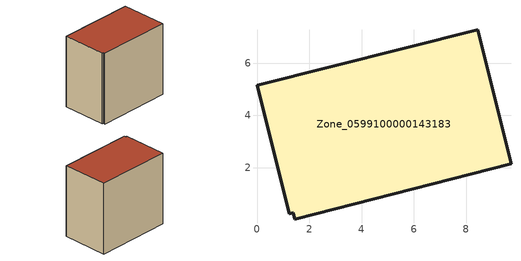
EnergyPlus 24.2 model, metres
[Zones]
Zone_0599100000143183
 floor ground (C_G): 1.38,0.27 1.22,0.24 0,5.15 8.44,7.27 9.71,2.15 1.44,0.04 z0
 wall outside (C_F): 9.71,2.15 8.44,7.27 0,5.15 1.22,0.24 1.38,0.27 1.44,0.04 9.71,2.15 z0:8.23
 roof outside (C_R): 1.22,0.24 1.38,0.27 1.44,0.04 9.71,2.15 8.44,7.27 0,5.15 z8.23
[BUILDING]
Pand.0599100000143183: North Axis=0; Terrain=City; Loads Convergence Tolerance Value=0.04; Temperature Convergence Tolerance Value=0.4; Solar Distribution=FullExterior; Maximum Number of Warmup Days=25; Minimum Number of Warmup Days=1
[Site:Location]
Rotterdam.The.Hague.AP_ZH_NLD Design_Conditions: Latitude=51.96; Longitude=4.45; Time Zone=1; Elevation=-4.5
[SITE:GROUNDTEMPERATURE:BUILDINGSURFACE]
18, 18, 18, 18, 18, 18, 18, 18, 18, 18, 18, 18
[MATERIAL] Thermal Absorptance=0.9; Solar Absorptance=0.7; Visible Absorptance=0.7
Name | Roughness | Thickness | Conductivity | Density | Specific Heat
G.TI.1975-1991 | MediumSmooth | 0.15 | 0.288461 | 540 | 1210
F.TI.1975-1991 | Rough | 0.3 | 0.230769 | 1920 | 840
R.TI.1975-1991 | MediumRough | 0.2 | 0.153846 | 1500 | 1000
[CONSTRUCTION]
C_G: G.TI.1975-1991
C_F: F.TI.1975-1991
C_R: R.TI.1975-1991
[ZONE]
Zone_0599100000143183: Type=1; Multiplier=1; Ceiling Height=Autocalculate; Volume=Autocalculate; Floor Area=autocalculate; Part of Total Floor Area=Yes
[ZONEINFILTRATION:DESIGNFLOWRATE]
Infil_Zone_0599100000143183: Zone or ZoneList or Space or SpaceList=Zone_0599100000143183; Schedule=AlwaysOn; Design Flow Rate Calculation Method=Flow/Area; Flow Rate per Floor Area=0.003; Constant Term Coefficient=1; Temperature Term Coefficient=0; Velocity Term Coefficient=0; Velocity Squared Term Coefficient=0
[HVACTEMPLATE:ZONE:IDEALLOADSAIRSYSTEM]
Zone_0599100000143183: Maximum Heating Supply Air Temperature=50; Minimum Cooling Supply Air Temperature=13; Maximum Heating Supply Air Humidity Ratio=0.0156; Minimum Cooling Supply Air Humidity Ratio=0.0077; Heating Limit=NoLimit; Cooling Limit=NoLimit; Dehumidification Control Type=ConstantSensibleHeatRatio; Cooling Sensible Heat Ratio=0.7; Dehumidification Setpoint=60; Humidification Control Type=None; Humidification Setpoint=30; Outdoor Air Method=None; Outdoor Air Flow Rate per Person=0.00944; Outdoor Air Flow Rate per Zone Floor Area=0; Outdoor Air Flow Rate per Zone=0; Demand Controlled Ventilation Type=None; Outdoor Air Economizer Type=NoEconomizer; Heat Recovery Type=None; Sensible Heat Recovery Effectiveness=0.7; Latent Heat Recovery Effectiveness=0.65
[ZONECONTROL:THERMOSTAT]
ThermostatControl_Zone_0599100000143183: Zone or ZoneList=Zone_0599100000143183; Control Type Schedule=DualSetpointControlType; Control 1=Thermostat_Zone_0599100000143183; Temperature Difference Between Cutout And Setpoint=0
[THERMOSTATSETPOINT:DUALSETPOINT]
Thermostat_Zone_0599100000143183: Heating Setpoint Temperature Schedule=HeatingSetpoint_Zone_0599100000143183; Cooling Setpoint Temperature Schedule=CoolingSetpoint_Zone_0599100000143183
[SCHEDULE:COMPACT]
HeatingSetpoint_Zone_0599100000143183: Through: 12/31, For: AllDays, Until: 24:00, 21
CoolingSetpoint_Zone_0599100000143183: Through: 12/31, For: AllDays, Until: 24:00, 24
DualSetpointControlType: Through: 12/31, For: AllDays, Until: 24:00, 4
AlwaysOn: Through: 12/31, For: AllDays, Until: 24:00, 1
